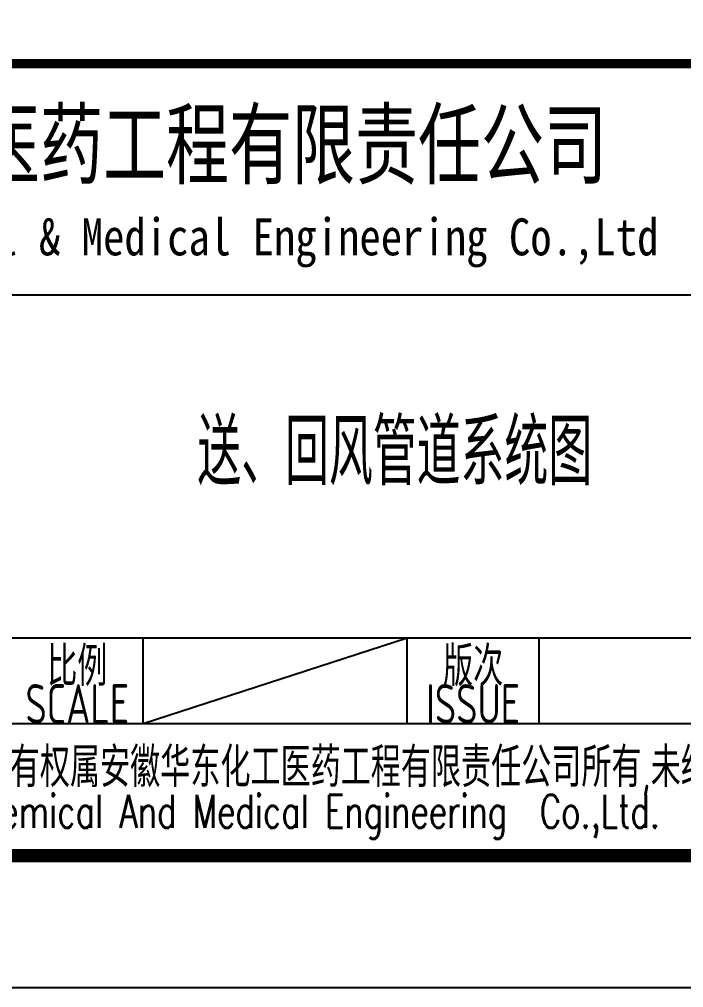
# Model space of a CAD drawing. Extents: x 5136380 to 5447195, y -425726 to -253846.
# Drawn here: x 5406552 to 5409069, y -399162 to -395494 of the extents above; entities that cross this region are included whole.
import ezdxf
from ezdxf.enums import TextEntityAlignment as Align

# ---------------------------------------------------------------- set-up
doc = ezdxf.new("R2010")
doc.units = 0
doc.header["$LTSCALE"] = 1000
doc.header["$MEASUREMENT"] = 0
doc.layers.get('0').update_dxf_attribs({"linetype": 'CONTINUOUS'})
doc.layers.add('PUB_TITLE', color=4, linetype='CONTINUOUS')
doc.styles.add('AHD', font='sceie.shx', dxfattribs={"width": 0.7, "bigfont": 'sceic.shx'})
doc.styles.add('ECEC_TQ', font='txt_l.shx', dxfattribs={"bigfont": 'hztxt_l.shx'})
doc.styles.add('sceie', font='sceie.shx', dxfattribs={"bigfont": 'sceic.shx'})
doc.styles.add('宋体', font='', dxfattribs={"width": 0.7})
doc.styles.get('宋体').set_extended_font_data('SimSun')

msp = doc.modelspace()

# ---------------------------------------------------------------- linework, layer by layer
for p, q in [((5403771.4, -396537.1), (5409271.4, -396537.1)), ((5406521.4, -397837.1), (5412771.4, -397837.1)), ((5407021.4, -398162.1), (5407021.4, -397837.1)), ((5408021.4, -398162.1), (5408021.4, -397837.1)), ((5408521.4, -398162.1), (5408521.4, -397837.1)), ((5403771.4, -398162.1), (5412771.4, -398162.1)), ((5403771.4, -398662.1), (5412771.4, -398662.1))]:
    msp.add_line(p, q)
at = {"color": 0}
msp.add_line((5407021.4, -398162.1), (5408021.4, -397837.1), dxfattribs=at)
at = {"const_width": 35}
msp.add_lwpolyline([(5412771.4, -395662.1), (5403771.4, -395662.1)], dxfattribs=at)
at = {"layer": 'PUB_TITLE', "color": 4}
msp.add_lwpolyline([(5371221.4, -399162.1), (5413271.4, -399162.1), (5413271.4, -369462.1), (5371221.4, -369462.1)], close=True, dxfattribs=at)
at = {"layer": 'PUB_TITLE', "color": 4, "const_width": 50}
msp.add_lwpolyline([(5372471.4, -398662.1), (5412771.4, -398662.1), (5412771.4, -369962.1), (5372471.4, -369962.1)], close=True, dxfattribs=at)

# ---------------------------------------------------------------- texts
for s, height, style, width, p in [('安徽华东化工医药工程有限责任公司', 250, '宋体', 0.7, (5406868.9, -395962.1)), ('Anhui Huadong Chemical & Medical Engineering Co.,Ltd', 140, '宋体', 0.85, (5406868.9, -396337.1)), ('比例', 150, 'sceie', 0.8, (5406771.4, -397937.1)), ('版次', 150, 'sceie', 0.8, (5408271.4, -397937.1)), ('SCALE', 150, 'sceie', 0.8, (5406771.4, -398087.1)), ('ISSUE', 150, 'sceie', 0.8, (5408271.4, -398087.1)), ('本文件专有权属安徽华东化工医药工程有限责任公司所有,未经许可不得复制或转让给第三方', 150, 'sceie', 0.8, (5408357, -398336.5)), ('The proprietary right of this document belongs to Anhui Huadong Chemical And Medical Engineering  Co.,Ltd.  and any replication or transfer to the 3rd. side is forbidden without its permission. ', 125, 'ECEC_TQ', 0.72, (5408271.4, -398512.1))]:
    msp.add_text(s, height=height, dxfattribs=dict(style=style, width=width)).set_placement(p, align=Align.MIDDLE)
at = {"style": 'AHD', "width": 0.7}
msp.add_text('送、回风管道系统图', height=250, dxfattribs=at).set_placement((5407226.1, -397258.8))

doc.saveas('drawing.dxf')
